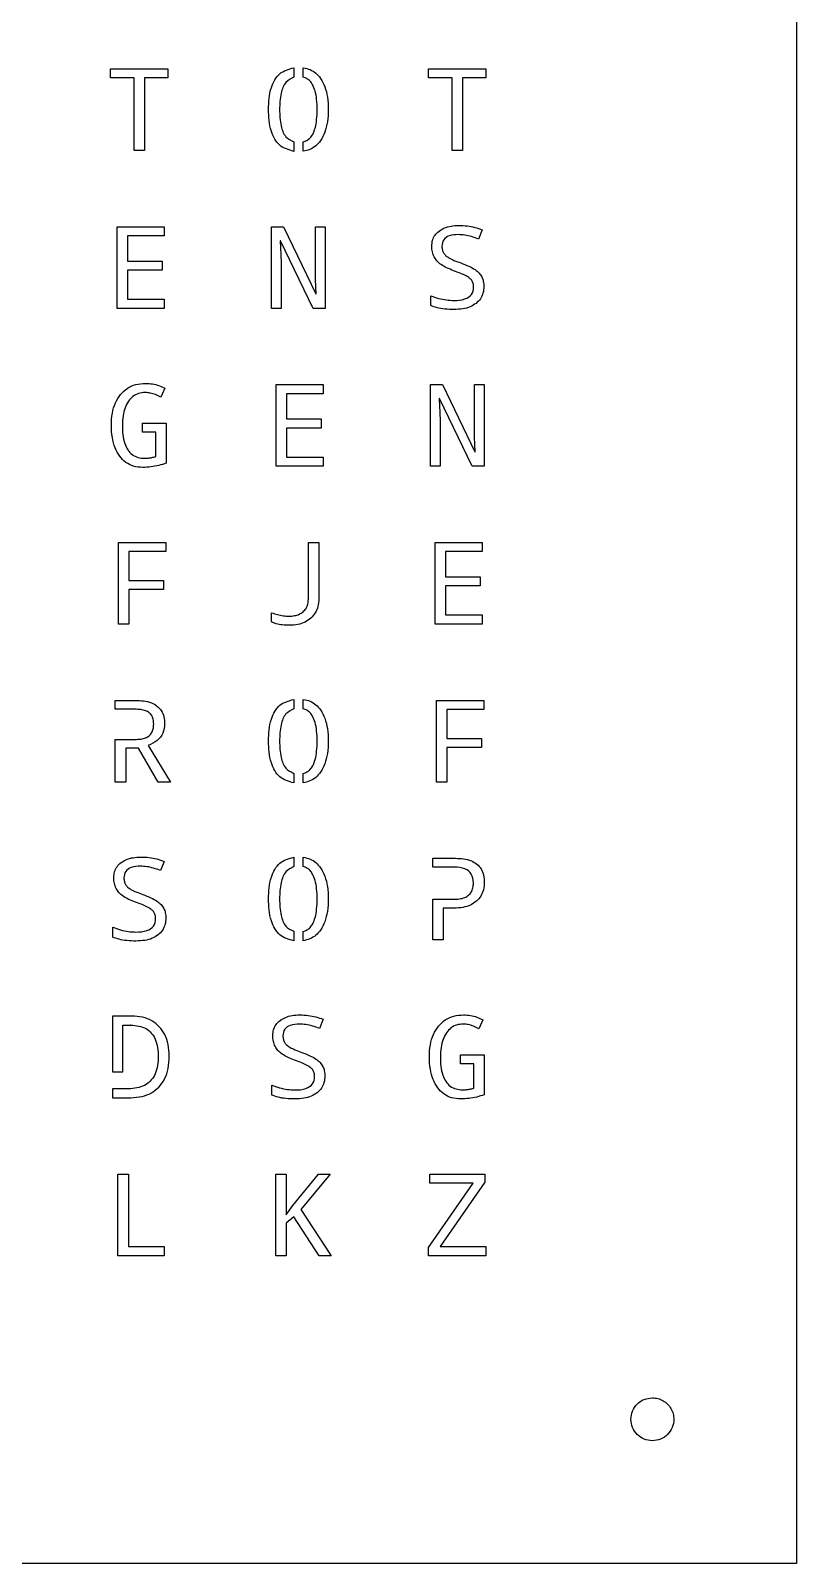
# Model space of a CAD drawing. Extents: x 0 to 500, y 0 to 500.
# Drawn here: x 375 to 500, y 0 to 250 of the extents above; entities that cross this region are included whole.
import ezdxf

# ---------------------------------------------------------------- set-up
doc = ezdxf.new("R2010")
doc.units = 0
doc.layers.add('Layer_1', color=7, linetype='CONTINUOUS')
doc.layers.add('letters', color=7, linetype='CONTINUOUS')

msp = doc.modelspace()

# ---------------------------------------------------------------- linework, layer by layer
at = {"layer": 'Layer_1', "color": 7}
msp.add_lwpolyline([(-0.000001, 500.00001), (500.000091, 500.00001), (500.000091, 0.000084), (-0.000001, 0.000084)], close=True, dxfattribs=at)
at = {"layer": 'Layer_1', "color": 1}
msp.add_lwpolyline([(476.498561, 27.000075)], close=True, dxfattribs=at)
msp.add_open_spline([(476.498561, 27.000075), (476.037667, 26.946892), (475.124087, 26.841473), (473.959865, 26.032789), (473.179777, 24.876534), (472.907888, 23.499194), (473.181053, 22.126493), (473.958473, 20.959954), (475.124854, 20.182573), (476.498143, 19.909408), (477.873256, 20.181259), (479.037806, 20.961499), (479.815889, 22.125158), (480.059615, 23.348003), (479.917934, 24.41623), (479.564437, 25.269927), (479.002019, 26.004303), (478.268566, 26.563038), (477.414863, 26.930271), (476.80484, 26.976743), (476.498561, 27.000075)], degree=3, knots=[0, 0, 0, 0, 1.373811, 2.723158, 4.096969, 5.47078, 6.820127, 8.193939, 9.56775, 10.917097, 12.290908, 13.664719, 15.014066, 16.387877, 17.304089, 18.212719, 19.128931, 20.045144, 20.953774, 21.869986, 21.869986, 21.869986, 21.869986], dxfattribs=at)
at = {"layer": 'letters', "color": 1}
for points in [[(393.592262, 230.457661), (391.879481, 230.457661), (391.879481, 242.285443), (388.050934, 242.285443), (388.050934, 243.779865), (397.411628, 243.779865), (397.411628, 242.285443), (393.592262, 242.285443)], [(445.50285, 230.457661), (443.79007, 230.457661), (443.79007, 242.285443), (439.961523, 242.285443), (439.961523, 243.779865), (449.322243, 243.779865), (449.322243, 242.285443), (445.50285, 242.285443)], [(417.972134, 231.860931)], [(396.816289, 204.704071), (389.10424, 204.704071), (389.10424, 218.026266), (396.816289, 218.026266), (396.816289, 216.531846), (390.80784, 216.531846), (390.80784, 212.413077), (396.459075, 212.413077), (396.459075, 210.936887), (390.80784, 210.936887), (390.80784, 206.198491), (396.816289, 206.198491)], [(440.318763, 205.150556)], [(422.77157, 178.950482), (415.059521, 178.950482), (415.059521, 192.27265), (422.77157, 192.27265), (422.77157, 190.77823), (416.763121, 190.77823), (416.763121, 186.659488), (422.414382, 186.659488), (422.414382, 185.183272), (416.763121, 185.183272), (416.763121, 180.444875), (422.77157, 180.444875)], [(391.055146, 153.196867), (389.351546, 153.196867), (389.351546, 166.519061), (397.054414, 166.519061), (397.054414, 165.024641), (391.055146, 165.024641), (391.055146, 160.322704), (396.706355, 160.322704), (396.706355, 158.828285), (391.055146, 158.828285)], [(448.726878, 153.196867), (441.014829, 153.196867), (441.014829, 166.519061), (448.726878, 166.519061), (448.726878, 165.024641), (442.718455, 165.024641), (442.718455, 160.905872), (448.36969, 160.905872), (448.36969, 159.429683), (442.718455, 159.429683), (442.718455, 154.691286), (448.726878, 154.691286)], [(414.326811, 153.552255)], [(442.965761, 127.443251), (441.262135, 127.443251), (441.262135, 140.765472), (448.965029, 140.765472), (448.965029, 139.271052), (442.965761, 139.271052), (442.965761, 134.569115), (448.616996, 134.569115), (448.616996, 133.074696), (442.965761, 133.074696)], [(417.972134, 128.846575)], [(417.972134, 103.092959)], [(388.408148, 102.136173)], [(391.36656, 77.403161)], [(391.36656, 75.936073)], [(414.363429, 76.382584)], [(389.25082, 50.182484), (389.25082, 63.504678), (390.963547, 63.504678), (390.963547, 51.695106), (396.779671, 51.695106), (396.779671, 50.182484)], [(424.044692, 50.182484), (422.112096, 50.182484), (417.99047, 56.542882), (416.708193, 55.504075), (416.708193, 50.182484), (415.004568, 50.182484), (415.004568, 63.504678), (416.708193, 63.504678), (416.708193, 56.843607), (417.816427, 58.37446), (421.96557, 63.504678), (423.87983, 63.504678), (419.107885, 57.700143)], [(449.322243, 50.182484), (439.961523, 50.182484), (439.961523, 51.50376), (447.224785, 61.992055), (440.153875, 61.992055), (440.153875, 63.504678), (449.139045, 63.504678), (449.139045, 62.183401), (441.87581, 51.695106), (449.322243, 51.695106)]]:
    msp.add_lwpolyline(points, close=True, dxfattribs=at)
for points in [[(417.972134, 243.943889), (417.972134, 242.413017)], [(419.510898, 242.413017), (419.510898, 243.943889)], [(419.474253, 230.320977), (419.474253, 231.842728)], [(415.883857, 211.930133), (415.883857, 204.704071), (414.308502, 204.704071), (414.308502, 218.026266), (416.259407, 218.026266), (421.553402, 207.055027), (421.608356, 207.055027)], [(421.480112, 210.736413), (421.480112, 218.026266), (423.073804, 218.026266), (423.073804, 204.704071)], [(448.708568, 217.506862), (448.122384, 216.012442)], [(423.073804, 204.704071), (421.104616, 204.704071), (415.792259, 215.729947), (415.718995, 215.729947)], [(440.318763, 205.150556), (440.318763, 206.772558)], [(396.926197, 191.68038), (396.266723, 190.204164)], [(441.839165, 186.176518), (441.839165, 178.950482), (440.263809, 178.950482), (440.263809, 192.27265), (442.214714, 192.27265), (447.508709, 181.301438), (447.56369, 181.301438)], [(447.435446, 184.982824), (447.435446, 192.27265), (449.029137, 192.27265), (449.029137, 178.950482)], [(449.029137, 178.950482), (447.059923, 178.950482), (441.747566, 189.976358), (441.674303, 189.976358)], [(393.271693, 185.985171), (397.136858, 185.985171), (397.136858, 179.451656)], [(395.442414, 180.517768), (395.442414, 184.490751), (393.271693, 184.490751), (393.271693, 185.985171)], [(420.335207, 157.288278), (420.335207, 166.519061), (422.038833, 166.519061), (422.038833, 157.306534)], [(414.326811, 153.552255), (414.326811, 155.064878)], [(391.989389, 139.316613), (390.533096, 139.316613), (388.820316, 139.316613), (388.820316, 140.765472), (392.090169, 140.765472)], [(417.972134, 140.929487), (417.972134, 139.398634)], [(419.510898, 139.398634), (419.510898, 140.929487)], [(388.820316, 134.386844), (390.533096, 134.386844), (392.035189, 134.386844)], [(394.20591, 133.411828), (397.842105, 127.443251), (395.836246, 127.443251), (392.630528, 132.947114), (390.533096, 132.947114), (390.533096, 127.443251), (388.820316, 127.443251), (388.820316, 134.386844)], [(419.474253, 127.306594), (419.474253, 128.828345)], [(417.972134, 115.175898), (417.972134, 113.645045)], [(419.510898, 113.645045), (419.510898, 115.175898)], [(444.183929, 113.562865), (442.342931, 113.562865), (440.639332, 113.562865), (440.639332, 115.011724), (444.339636, 115.011724)], [(396.797953, 114.492479), (396.211795, 112.998059)], [(440.639332, 108.323427), (442.342931, 108.314167), (443.900004, 108.314167)], [(444.09233, 106.87441), (442.342931, 106.87441), (442.342931, 101.689503), (440.639332, 101.689503), (440.639332, 108.323427)], [(388.408148, 102.136173), (388.408148, 103.758148)], [(419.474253, 101.553005), (419.474253, 103.074756)], [(391.485649, 89.258399), (391.36656, 89.258399), (391.36656, 89.258399), (390.065974, 89.267395), (390.065974, 89.267395), (388.353194, 89.258399), (388.34404, 80.155092)], [(388.34404, 80.155092), (390.02933, 80.155092), (390.065974, 87.809435), (390.065974, 87.809435), (391.36656, 87.809435)], [(391.36656, 87.809435), (391.302452, 87.809435)], [(422.753234, 88.738863), (422.167076, 87.244444)], [(448.836812, 88.665971), (448.177338, 87.189781)], [(445.182281, 82.970788), (449.047447, 82.970788), (449.047447, 76.437273)], [(447.353002, 77.503385), (447.353002, 81.476342), (445.182281, 81.476342), (445.182281, 82.970788)], [(414.363429, 76.382584), (414.363429, 78.004559)], [(391.36656, 77.403161), (390.065974, 77.394165), (390.065974, 77.394165), (390.065974, 77.394165), (388.353194, 77.394165), (388.353194, 75.936179), (390.065974, 75.936179), (390.065974, 75.936179), (391.36656, 75.936179)]]:
    msp.add_lwpolyline(points, dxfattribs=at)
for points, knots in [([(417.972134, 230.311875), (417.138019, 230.547253), (415.413697, 231.033837), (413.990391, 233.871814), (413.755865, 237.146158), (413.98977, 240.417368), (415.418768, 243.234225), (417.138435, 243.712176), (417.972134, 243.943889)], [0, 0, 0, 0, 2.496576, 5.16104, 8.769469, 12.351785, 15.000669, 17.493282, 17.493282, 17.493282, 17.493282]), ([(419.510898, 243.943889), (419.884845, 243.865115), (420.620239, 243.710201), (421.59514, 243.092361), (422.443741, 242.144812), (423.105014, 240.8065), (423.505232, 239.074467), (423.616621, 237.136979), (423.504766, 235.19916), (423.101212, 233.466661), (422.435585, 232.129245), (421.580301, 231.182196), (420.596192, 230.563709), (419.853241, 230.402971), (419.474253, 230.320977)], [0, 0, 0, 0, 1.138789, 2.239508, 3.392644, 4.918879, 6.661668, 8.692432, 10.72326, 12.466783, 13.995356, 15.148308, 16.258417, 17.414351, 17.414351, 17.414351, 17.414351]), ([(417.972134, 242.413017), (417.497447, 242.170668), (416.432398, 241.626911), (415.755489, 239.535239), (415.584549, 237.134515), (415.74592, 234.734169), (416.422882, 232.635172), (417.494241, 232.099759), (417.972134, 231.860931)], [0, 0, 0, 0, 1.545451, 3.46751, 6.144254, 8.828278, 10.750343, 12.298106, 12.298106, 12.298106, 12.298106]), ([(421.022171, 241.191968), (420.894794, 241.38937), (420.650005, 241.768731), (420.124723, 242.202476), (419.715101, 242.342976), (419.510898, 242.413017)], [0, 0, 0, 0, 0.702603, 1.35024, 1.994045, 1.994045, 1.994045, 1.994045]), ([(421.040507, 233.08201), (421.190542, 233.42352), (421.525443, 234.185821), (421.726463, 235.569275), (421.79911, 237.141133), (421.725518, 238.712935), (421.520918, 240.098997), (421.176035, 240.854786), (421.022171, 241.191968)], [0, 0, 0, 0, 1.114759, 2.488305, 4.155823, 5.835577, 7.210225, 8.317486, 8.317486, 8.317486, 8.317486]), ([(419.474253, 231.842728), (419.68729, 231.914414), (420.111823, 232.057267), (420.657648, 232.495908), (420.909974, 232.882182), (421.040507, 233.08201)], [0, 0, 0, 0, 0.670592, 1.336339, 2.049868, 2.049868, 2.049868, 2.049868]), ([(417.972134, 231.860931), (417.972134, 231.803559), (417.972134, 231.574069), (417.972134, 231.057717), (417.972134, 230.598737), (417.972134, 230.311875)], [0, 0, 0, 0, 0.172117, 0.688469, 1.549056, 1.549056, 1.549056, 1.549056]), ([(441.665148, 217.315489), (441.952607, 217.498425), (442.556473, 217.882722), (443.67596, 218.160891), (444.92573, 218.246252), (446.23442, 218.165651), (447.52041, 217.941968), (448.317044, 217.650239), (448.708568, 217.506862)], [0, 0, 0, 0, 1.016522, 2.135417, 3.410442, 4.768316, 6.060305, 7.30897, 7.30897, 7.30897, 7.30897]), ([(415.718995, 215.729947), (415.750871, 215.215363), (415.808873, 214.278996), (415.869203, 213.012265), (415.879391, 212.259907), (415.883857, 211.930133)], [0, 0, 0, 0, 1.546737, 2.814533, 3.803889, 3.803889, 3.803889, 3.803889]), ([(441.317115, 212.431307), (441.15097, 212.650599), (440.81311, 213.096537), (440.547743, 213.935436), (440.459312, 214.856642), (440.567379, 215.803513), (440.967539, 216.689618), (441.430767, 217.105211), (441.665148, 217.315489)], [0, 0, 0, 0, 0.820155, 1.667809, 2.595719, 3.584416, 4.498358, 5.434398, 5.434398, 5.434398, 5.434398]), ([(448.122384, 216.012442), (447.741407, 216.153489), (447.008695, 216.424757), (445.899044, 216.66616), (444.674968, 216.755565), (443.444488, 216.66418), (442.31385, 215.966725), (442.099474, 214.984694), (442.18099, 214.251785), (442.377062, 213.723823), (442.617153, 213.457171), (442.736764, 213.324329)], [0, 0, 0, 0, 1.217824, 2.342176, 3.391336, 4.897176, 5.994081, 7.093334, 7.676249, 8.212458, 8.744792, 8.744792, 8.744792, 8.744792]), ([(442.736764, 213.324329), (442.914524, 213.189698), (443.33757, 212.869296), (444.187839, 212.488745), (444.84738, 212.247983), (445.218926, 212.112352)], [0, 0, 0, 0, 0.667278, 1.588027, 2.775902, 2.775902, 2.775902, 2.775902]), ([(421.608356, 207.055027), (421.584029, 207.600382), (421.541463, 208.554616), (421.49357, 209.781713), (421.483957, 210.463694), (421.480112, 210.736413)], [0, 0, 0, 0, 1.637719, 2.865592, 3.683805, 3.683805, 3.683805, 3.683805]), ([(444.055712, 210.845739), (443.668442, 210.993442), (442.952785, 211.26639), (442.010261, 211.781553), (441.535016, 212.227047), (441.317115, 212.431307)], [0, 0, 0, 0, 1.243966, 2.298793, 3.191948, 3.191948, 3.191948, 3.191948]), ([(446.666091, 209.633815), (446.477157, 209.759179), (446.021358, 210.061618), (445.134315, 210.44436), (444.445271, 210.700773), (444.055712, 210.845739)], [0, 0, 0, 0, 0.679178, 1.638509, 2.88637, 2.88637, 2.88637, 2.88637]), ([(445.218926, 212.112352), (445.666802, 211.940965), (446.470316, 211.633487), (447.50946, 211.10781), (448.007371, 210.651592), (448.223111, 210.453917)], [0, 0, 0, 0, 1.440515, 2.584365, 3.458925, 3.458925, 3.458925, 3.458925]), ([(448.223111, 210.453917), (448.376197, 210.254344), (448.686838, 209.849373), (448.933351, 209.086372), (449.016774, 208.184052), (448.900938, 207.198866), (448.469195, 206.217404), (447.964946, 205.75079), (447.710216, 205.515072)], [0, 0, 0, 0, 0.74988, 1.52165, 2.364224, 3.456768, 4.467479, 5.499294, 5.499294, 5.499294, 5.499294]), ([(440.318763, 206.772558), (440.742038, 206.616295), (441.569316, 206.310885), (442.84669, 206.048998), (444.29106, 205.95344), (445.749843, 206.055845), (447.098982, 206.842892), (447.364388, 207.955567), (447.275284, 208.745056), (447.057996, 209.267759), (446.79661, 209.511904), (446.666091, 209.633815)], [0, 0, 0, 0, 1.352243, 2.642913, 3.893626, 5.691096, 6.984653, 8.250771, 8.838419, 9.370556, 9.901284, 9.901284, 9.901284, 9.901284]), ([(447.710216, 205.515072), (447.397894, 205.313317), (446.734965, 204.885075), (445.485945, 204.582767), (444.090902, 204.493717), (442.683295, 204.564266), (441.397985, 204.742071), (440.658119, 205.02211), (440.318763, 205.150556)], [0, 0, 0, 0, 1.108784, 2.353486, 3.795716, 5.297409, 6.578626, 7.66421, 7.66421, 7.66421, 7.66421]), ([(389.534718, 180.581559), (389.261222, 181.027882), (388.682729, 181.971936), (388.27469, 183.717015), (388.140289, 185.624691), (388.281997, 187.533284), (388.741636, 189.275548), (389.37137, 190.200052), (389.672116, 190.641573)], [0, 0, 0, 0, 1.561687, 3.303248, 5.30343, 7.288683, 9.030956, 10.623667, 10.623667, 10.623667, 10.623667]), ([(389.672116, 190.641573), (390.022552, 191.006738), (390.7202, 191.733707), (392.174773, 192.347256), (393.595767, 192.505814), (394.878102, 192.407853), (395.956525, 192.155778), (396.604645, 191.838026), (396.926197, 191.68038)], [0, 0, 0, 0, 1.504884, 2.995921, 4.618595, 5.755632, 6.843809, 7.915268, 7.915268, 7.915268, 7.915268]), ([(396.266723, 190.204164), (395.978051, 190.355954), (395.42571, 190.646388), (394.556414, 190.906995), (393.615376, 191.007843), (392.623257, 190.876625), (391.639317, 190.38376), (391.192588, 189.831335), (390.963547, 189.548103)], [0, 0, 0, 0, 0.976707, 1.868823, 2.703594, 3.800903, 4.829425, 5.911582, 5.911582, 5.911582, 5.911582]), ([(390.963547, 189.548103), (390.764406, 189.200428), (390.340153, 188.459734), (390.043554, 187.102868), (389.934217, 185.134072), (390.095249, 182.877777), (391.382982, 180.620531), (393.101923, 180.20995), (394.199873, 180.275685), (394.820715, 180.361315), (395.232288, 180.464889), (395.442414, 180.517768)], [0, 0, 0, 0, 1.196221, 2.548448, 4.111458, 7.115038, 9.268372, 11.359749, 11.960891, 12.583866, 13.233675, 13.233675, 13.233675, 13.233675]), ([(441.674303, 189.976358), (441.706178, 189.461773), (441.76418, 188.525402), (441.82451, 187.258662), (441.834699, 186.506296), (441.839165, 186.176518)], [0, 0, 0, 0, 1.54674, 2.814545, 3.803915, 3.803915, 3.803915, 3.803915]), ([(447.56369, 181.301438), (447.539363, 181.846793), (447.496797, 182.801027), (447.448904, 184.028124), (447.43929, 184.710105), (447.435446, 184.982824)], [0, 0, 0, 0, 1.637719, 2.865592, 3.683805, 3.683805, 3.683805, 3.683805]), ([(397.136858, 179.451656), (396.732763, 179.313861), (395.917154, 179.035743), (394.621009, 178.821451), (393.240463, 178.726888), (391.823681, 178.881974), (390.480161, 179.506496), (389.853076, 180.219553), (389.534718, 180.581559)], [0, 0, 0, 0, 1.278889, 2.581255, 3.926745, 5.424157, 6.814217, 8.24765, 8.24765, 8.24765, 8.24765]), ([(422.038833, 157.306534), (422.014692, 156.894424), (421.968397, 156.104131), (421.514154, 155.009262), (420.777928, 154.125569), (419.798189, 153.469981), (418.605733, 153.083523), (417.339711, 152.987528), (416.151099, 153.050205), (415.138736, 153.197285), (414.578672, 153.442143), (414.326811, 153.552255)], [0, 0, 0, 0, 1.231467, 2.361555, 3.486688, 4.636749, 5.85067, 7.205218, 8.419773, 9.425065, 10.246579, 10.246579, 10.246579, 10.246579]), ([(414.326811, 155.064878), (414.649159, 154.952301), (415.274565, 154.733885), (416.226059, 154.546094), (417.157903, 154.476578), (418.038958, 154.54565), (418.849073, 154.771135), (419.277417, 155.074084), (419.483434, 155.219791)], [0, 0, 0, 0, 1.023247, 1.985257, 2.900284, 3.817648, 4.629399, 5.3816, 5.3816, 5.3816, 5.3816]), ([(419.483434, 155.219791), (419.654298, 155.394947), (420.000063, 155.749396), (420.288491, 156.485106), (420.319086, 157.011108), (420.335207, 157.288278)], [0, 0, 0, 0, 0.728454, 1.474119, 2.304697, 2.304697, 2.304697, 2.304697]), ([(392.090169, 140.765472), (392.996402, 140.726996), (394.588334, 140.659407), (396.585411, 139.187389), (396.960324, 137.16785), (396.692902, 135.416584), (395.704237, 134.076188), (394.726231, 133.642539), (394.20591, 133.411828)], [0, 0, 0, 0, 2.679135, 4.706297, 6.872817, 8.459527, 9.941498, 11.626281, 11.626281, 11.626281, 11.626281]), ([(417.972134, 127.297492), (417.13802, 127.532874), (415.413701, 128.019465), (413.990392, 130.857427), (413.755865, 134.131767), (413.989769, 137.402971), (415.418766, 140.219834), (417.138435, 140.697778), (417.972134, 140.929487)], [0, 0, 0, 0, 2.496579, 5.161039, 8.769446, 12.351771, 15.000655, 17.493264, 17.493264, 17.493264, 17.493264]), ([(419.510898, 140.929487), (419.884845, 140.850714), (420.620238, 140.6958), (421.595139, 140.077967), (422.443745, 139.130426), (423.105013, 137.792112), (423.505232, 136.060082), (423.616621, 134.122592), (423.504766, 132.184771), (423.101215, 130.452269), (422.435582, 129.11486), (421.580301, 128.167813), (420.596192, 127.549326), (419.853241, 127.388588), (419.474253, 127.306594)], [0, 0, 0, 0, 1.138788, 2.239505, 3.392634, 4.918871, 6.661658, 8.692417, 10.723258, 12.466782, 13.995345, 15.148296, 16.258406, 17.41434, 17.41434, 17.41434, 17.41434]), ([(392.035189, 134.386844), (392.353986, 134.397066), (392.938219, 134.4158), (393.729873, 134.610013), (394.357434, 134.94702), (394.799206, 135.463529), (395.043748, 136.138024), (395.107261, 136.895394), (395.044927, 137.64589), (394.803404, 138.300286), (394.362447, 138.796558), (393.727886, 139.110342), (392.920072, 139.289982), (392.319562, 139.307166), (391.989389, 139.316613)], [0, 0, 0, 0, 0.9549, 1.749963, 2.424689, 3.057302, 3.74142, 4.541475, 5.322309, 5.985533, 6.59728, 7.263998, 8.073887, 9.063038, 9.063038, 9.063038, 9.063038]), ([(417.972134, 139.398634), (417.497447, 139.156283), (416.4324, 138.612523), (415.755489, 136.520855), (415.584549, 134.120133), (415.74592, 131.719792), (416.422881, 129.620798), (417.494241, 129.085397), (417.972134, 128.846575)], [0, 0, 0, 0, 1.545454, 3.467512, 6.144249, 8.828272, 10.75033, 12.298084, 12.298084, 12.298084, 12.298084]), ([(421.022171, 138.177582), (420.894794, 138.374984), (420.650005, 138.754345), (420.124723, 139.188091), (419.715101, 139.328592), (419.510898, 139.398634)], [0, 0, 0, 0, 0.702603, 1.350241, 1.994046, 1.994046, 1.994046, 1.994046]), ([(421.040507, 130.067627), (421.190542, 130.409137), (421.525443, 131.171439), (421.726463, 132.554893), (421.79911, 134.126752), (421.725518, 135.698554), (421.520919, 137.084614), (421.176035, 137.840401), (421.022171, 138.177582)], [0, 0, 0, 0, 1.11476, 2.488306, 4.155826, 5.835579, 7.210225, 8.317483, 8.317483, 8.317483, 8.317483]), ([(419.474253, 128.828345), (419.68729, 128.90003), (420.111823, 129.042884), (420.657648, 129.481524), (420.909974, 129.867799), (421.040507, 130.067627)], [0, 0, 0, 0, 0.670592, 1.336339, 2.049868, 2.049868, 2.049868, 2.049868]), ([(417.972134, 128.846575), (417.972134, 128.789201), (417.972134, 128.559707), (417.972134, 128.043347), (417.972134, 127.584359), (417.972134, 127.297492)], [0, 0, 0, 0, 0.17212, 0.688481, 1.549082, 1.549082, 1.549082, 1.549082]), ([(389.754533, 114.301106), (390.041993, 114.484037), (390.645865, 114.868324), (391.76536, 115.146483), (393.015131, 115.231841), (394.323818, 115.151243), (395.609798, 114.927568), (396.40643, 114.635851), (396.797953, 114.492479)], [0, 0, 0, 0, 1.016517, 2.135418, 3.410458, 4.768317, 6.060295, 7.308953, 7.308953, 7.308953, 7.308953]), ([(417.972134, 101.543876), (417.138019, 101.779259), (415.413699, 102.265853), (413.990392, 105.103826), (413.755865, 108.378173), (413.989769, 111.649382), (415.418766, 114.466245), (417.138435, 114.944189), (417.972134, 115.175898)], [0, 0, 0, 0, 2.496581, 5.161048, 8.769469, 12.351794, 15.000679, 17.493287, 17.493287, 17.493287, 17.493287]), ([(419.510898, 115.175898), (419.884845, 115.097124), (420.62024, 114.942209), (421.595142, 114.324365), (422.443735, 113.376813), (423.105016, 112.038512), (423.505232, 110.306488), (423.616621, 108.369002), (423.504766, 106.431182), (423.101215, 104.69868), (422.435582, 103.36127), (421.580301, 102.414224), (420.596192, 101.795737), (419.853241, 101.634999), (419.474253, 101.553005)], [0, 0, 0, 0, 1.138789, 2.239511, 3.39265, 4.918874, 6.661652, 8.692409, 10.72325, 12.466773, 13.995337, 15.148288, 16.258398, 17.414332, 17.414332, 17.414332, 17.414332]), ([(444.339636, 115.011724), (445.238531, 114.97047), (446.828373, 114.897507), (448.799063, 113.361086), (449.121627, 111.429358), (448.967085, 109.910763), (448.547081, 108.802653), (448.03031, 108.262704), (447.774325, 107.995238)], [0, 0, 0, 0, 2.651106, 4.688915, 6.917866, 8.159164, 9.281311, 10.382798, 10.382798, 10.382798, 10.382798]), ([(389.4065, 109.416924), (389.240361, 109.636217), (388.902509, 110.082156), (388.637153, 110.921054), (388.548724, 111.842259), (388.656789, 112.789128), (389.056938, 113.675232), (389.520157, 114.090827), (389.754533, 114.301106)], [0, 0, 0, 0, 0.820147, 1.667798, 2.595708, 3.584405, 4.498342, 5.434373, 5.434373, 5.434373, 5.434373]), ([(396.211795, 112.998059), (395.830814, 113.139106), (395.098093, 113.410373), (393.988434, 113.651776), (392.764354, 113.741183), (391.533869, 113.649796), (390.403234, 112.952327), (390.188857, 111.970297), (390.270378, 111.237389), (390.466465, 110.709431), (390.70656, 110.442769), (390.826175, 110.309919)], [0, 0, 0, 0, 1.217838, 2.342199, 3.391361, 4.897202, 5.994112, 7.093379, 7.676271, 8.212484, 8.744845, 8.744845, 8.744845, 8.744845]), ([(417.972134, 113.645045), (417.497447, 113.402694), (416.4324, 112.858934), (415.755489, 110.767266), (415.584549, 108.366539), (415.74592, 105.966191), (416.422879, 103.867187), (417.49424, 103.331783), (417.972134, 103.092959)], [0, 0, 0, 0, 1.545454, 3.467512, 6.144249, 8.828287, 10.750352, 12.298109, 12.298109, 12.298109, 12.298109]), ([(421.022171, 112.423966), (420.894795, 112.621373), (420.650006, 113.000742), (420.124726, 113.434499), (419.715101, 113.575002), (419.510898, 113.645045)], [0, 0, 0, 0, 0.702615, 1.350258, 1.994065, 1.994065, 1.994065, 1.994065]), ([(446.492048, 108.970281), (446.651484, 109.134349), (446.982788, 109.475277), (447.232244, 110.210266), (447.326307, 111.212394), (447.115953, 112.490401), (445.817257, 113.488946), (444.774404, 113.536142), (444.183929, 113.562865)], [0, 0, 0, 0, 0.679164, 1.411285, 2.263241, 3.716929, 5.052239, 6.795177, 6.795177, 6.795177, 6.795177]), ([(390.826175, 110.309919), (391.003935, 110.17529), (391.426976, 109.854893), (392.277237, 109.47436), (392.93677, 109.233616), (393.308311, 109.097995)], [0, 0, 0, 0, 0.667272, 1.588006, 2.775857, 2.775857, 2.775857, 2.775857]), ([(421.040507, 104.314038), (421.190542, 104.655544), (421.525445, 105.417841), (421.726463, 106.801296), (421.79911, 108.373158), (421.725518, 109.94496), (421.52092, 111.331012), (421.176035, 112.08679), (421.022171, 112.423966)], [0, 0, 0, 0, 1.114749, 2.488295, 4.155827, 5.835577, 7.210214, 8.317459, 8.317459, 8.317459, 8.317459]), ([(392.145097, 107.831382), (391.757831, 107.979085), (391.04218, 108.252034), (390.09966, 108.767188), (389.624406, 109.212669), (389.4065, 109.416924)], [0, 0, 0, 0, 1.243954, 2.298777, 3.191931, 3.191931, 3.191931, 3.191931]), ([(394.755476, 106.619431), (394.566546, 106.744797), (394.110752, 107.047242), (393.223708, 107.42999), (392.53466, 107.686411), (392.145097, 107.831382)], [0, 0, 0, 0, 0.679169, 1.638504, 2.886381, 2.886381, 2.886381, 2.886381]), ([(393.308311, 109.097995), (393.756188, 108.926603), (394.559706, 108.619115), (395.598856, 108.093428), (396.096777, 107.63721), (396.312522, 107.439534)], [0, 0, 0, 0, 1.440523, 2.584385, 3.458958, 3.458958, 3.458958, 3.458958]), ([(443.900004, 108.314167), (444.264697, 108.326716), (444.925839, 108.349465), (445.829923, 108.539082), (446.286335, 108.836313), (446.492048, 108.970281)], [0, 0, 0, 0, 1.096434, 1.987699, 2.719032, 2.719032, 2.719032, 2.719032]), ([(447.774325, 107.995238), (447.460946, 107.768235), (446.798992, 107.288733), (445.511571, 106.935473), (444.588291, 106.895749), (444.09233, 106.87441)], [0, 0, 0, 0, 1.153389, 2.436326, 3.925344, 3.925344, 3.925344, 3.925344]), ([(388.408148, 103.758148), (388.831429, 103.601896), (389.658717, 103.296506), (390.936099, 103.034638), (392.380466, 102.939085), (393.83924, 103.041487), (395.188367, 103.828523), (395.453773, 104.941184), (395.364668, 105.730665), (395.147378, 106.253365), (394.885995, 106.497517), (394.755476, 106.619431)], [0, 0, 0, 0, 1.352248, 2.642923, 3.893638, 5.691093, 6.984638, 8.250741, 8.838377, 9.370514, 9.901251, 9.901251, 9.901251, 9.901251]), ([(396.312522, 107.439534), (396.465609, 107.23996), (396.776251, 106.834985), (397.022762, 106.071975), (397.106186, 105.169648), (396.99035, 104.184461), (396.558607, 103.203006), (396.054357, 102.736402), (395.799627, 102.500689)], [0, 0, 0, 0, 0.749883, 1.52166, 2.364249, 3.456791, 4.467493, 5.499298, 5.499298, 5.499298, 5.499298]), ([(395.799627, 102.500689), (395.487301, 102.298934), (394.824367, 101.870695), (393.575349, 101.568384), (392.180309, 101.479334), (390.772701, 101.549883), (389.487383, 101.727689), (388.747509, 102.007727), (388.408148, 102.136173)], [0, 0, 0, 0, 1.108794, 2.353496, 3.795714, 5.29741, 6.578636, 7.664234, 7.664234, 7.664234, 7.664234]), ([(417.972134, 103.092959), (417.972134, 103.035586), (417.972134, 102.806092), (417.972134, 102.289731), (417.972134, 101.830744), (417.972134, 101.543876)], [0, 0, 0, 0, 0.17212, 0.688481, 1.549083, 1.549083, 1.549083, 1.549083]), ([(419.474253, 103.074756), (419.68729, 103.146441), (420.111823, 103.289295), (420.657648, 103.727935), (420.909974, 104.11421), (421.040507, 104.314038)], [0, 0, 0, 0, 0.670592, 1.336339, 2.049868, 2.049868, 2.049868, 2.049868]), ([(391.302452, 87.809435), (391.310255, 87.809435), (391.325181, 87.809435), (391.346551, 87.809435), (391.360117, 87.809435), (391.36656, 87.809435)], [0, 0, 0, 0, 0.02341, 0.044779, 0.064109, 0.064109, 0.064109, 0.064109]), ([(391.36656, 87.809435), (392.242573, 87.725722), (393.899688, 87.567366), (395.662544, 85.390554), (395.908144, 82.674103), (395.649558, 79.950682), (393.9051, 77.75739), (392.243233, 77.525492), (391.36656, 77.403161)], [0, 0, 0, 0, 2.541741, 4.808098, 7.689847, 10.557643, 12.856316, 15.422796, 15.422796, 15.422796, 15.422796]), ([(396.001108, 87.536147), (395.613066, 87.88232), (394.82147, 88.588505), (393.225238, 89.163472), (392.086793, 89.225596), (391.485649, 89.258399)], [0, 0, 0, 0, 1.548999, 3.159917, 4.962249, 4.962249, 4.962249, 4.962249]), ([(395.946154, 77.685736), (396.285695, 78.11531), (396.994043, 79.011484), (397.517612, 80.781901), (397.677275, 82.686528), (397.520712, 84.566226), (397.007562, 86.25336), (396.328935, 87.118312), (396.001108, 87.536147)], [0, 0, 0, 0, 1.629724, 3.399915, 5.430393, 7.346384, 9.038744, 10.620274, 10.620274, 10.620274, 10.620274]), ([(415.361808, 83.663308), (415.195663, 83.882606), (414.857803, 84.328552), (414.592436, 85.167459), (414.504005, 86.088669), (414.61207, 87.035539), (415.012219, 87.921643), (415.475439, 88.337238), (415.709814, 88.547517)], [0, 0, 0, 0, 0.820168, 1.66783, 2.595743, 3.584439, 4.498377, 5.434408, 5.434408, 5.434408, 5.434408]), ([(415.709814, 88.547517), (415.997274, 88.730448), (416.601146, 89.114735), (417.720641, 89.392894), (418.970416, 89.478253), (420.279107, 89.397653), (421.56509, 89.17397), (422.361715, 88.88224), (422.753234, 88.738863)], [0, 0, 0, 0, 1.016517, 2.135418, 3.410458, 4.768329, 6.060309, 7.30896, 7.30896, 7.30896, 7.30896]), ([(422.167076, 87.244444), (421.786095, 87.38549), (421.053374, 87.656757), (419.943715, 87.898161), (418.719635, 87.987567), (417.489154, 87.896181), (416.358517, 87.198726), (416.144138, 86.216699), (416.225658, 85.483792), (416.421743, 84.955832), (416.661841, 84.689176), (416.781456, 84.55633)], [0, 0, 0, 0, 1.217838, 2.342199, 3.391361, 4.897201, 5.994106, 7.09336, 7.676263, 8.212476, 8.744828, 8.744828, 8.744828, 8.744828]), ([(441.445333, 77.567176), (441.171837, 78.013499), (440.593344, 78.957552), (440.185305, 80.702632), (440.050904, 82.610303), (440.192611, 84.518888), (440.652241, 86.26114), (441.281963, 87.185643), (441.582704, 87.627164)], [0, 0, 0, 0, 1.561687, 3.303248, 5.30343, 7.288668, 9.03093, 10.623632, 10.623632, 10.623632, 10.623632]), ([(441.582704, 87.627164), (441.933145, 87.992328), (442.630799, 88.719295), (444.085369, 89.332846), (445.506361, 89.491405), (446.788695, 89.393443), (447.867126, 89.141368), (448.515255, 88.823617), (448.836812, 88.665971)], [0, 0, 0, 0, 1.504893, 2.995929, 4.618592, 5.755632, 6.843818, 7.91529, 7.91529, 7.91529, 7.91529]), ([(448.177338, 87.189781), (447.888662, 87.341571), (447.336316, 87.632002), (446.467022, 87.892611), (445.525983, 87.99346), (444.533862, 87.862241), (443.549918, 87.369367), (443.103198, 86.816931), (442.874162, 86.533694)], [0, 0, 0, 0, 0.976718, 1.868834, 2.703593, 3.800914, 4.82944, 5.911599, 5.911599, 5.911599, 5.911599]), ([(442.874162, 86.533694), (442.675021, 86.186023), (442.250767, 85.445338), (441.954168, 84.08848), (441.844832, 82.119688), (442.005863, 79.863397), (443.293582, 77.606151), (445.01252, 77.195567), (446.110469, 77.261301), (446.731312, 77.34693), (447.142881, 77.450506), (447.353002, 77.503385)], [0, 0, 0, 0, 1.196208, 2.548426, 4.111434, 7.115013, 9.268342, 11.359705, 11.960859, 12.583834, 13.233631, 13.233631, 13.233631, 13.233631]), ([(418.100378, 82.077766), (417.713113, 82.225464), (416.997464, 82.498404), (416.054949, 83.013558), (415.579708, 83.459049), (415.361808, 83.663308)], [0, 0, 0, 0, 1.243947, 2.298762, 3.191913, 3.191913, 3.191913, 3.191913]), ([(416.781456, 84.55633), (416.959216, 84.4217), (417.382257, 84.101301), (418.232518, 83.720759), (418.892051, 83.480006), (419.263592, 83.34438)], [0, 0, 0, 0, 0.667274, 1.588011, 2.775868, 2.775868, 2.775868, 2.775868]), ([(419.263592, 83.34438), (419.711469, 83.172993), (420.514987, 82.865514), (421.554138, 82.339836), (422.052058, 81.88362), (422.267803, 81.685945)], [0, 0, 0, 0, 1.440518, 2.584376, 3.458947, 3.458947, 3.458947, 3.458947]), ([(414.363429, 78.004559), (414.786709, 77.848296), (415.613995, 77.542887), (416.891378, 77.281), (418.335752, 77.185441), (419.794536, 77.287846), (421.143674, 78.074893), (421.409082, 79.187569), (421.319974, 79.977064), (421.102675, 80.499775), (420.841281, 80.743927), (420.710757, 80.865842)], [0, 0, 0, 0, 1.352257, 2.642936, 3.893651, 5.691121, 6.984679, 8.250797, 8.838448, 9.370596, 9.901345, 9.901345, 9.901345, 9.901345]), ([(420.710757, 80.865842), (420.521827, 80.991202), (420.06603, 81.293636), (419.178988, 81.676377), (418.489941, 81.932796), (418.100378, 82.077766)], [0, 0, 0, 0, 0.679162, 1.638492, 2.886369, 2.886369, 2.886369, 2.886369]), ([(422.267803, 81.685945), (422.420889, 81.486367), (422.73153, 81.081386), (422.978043, 80.318378), (423.061467, 79.416053), (422.94563, 78.430863), (422.513886, 77.449394), (422.009638, 76.98277), (421.754909, 76.747047)], [0, 0, 0, 0, 0.749892, 1.52167, 2.364247, 3.456795, 4.467513, 5.499339, 5.499339, 5.499339, 5.499339]), ([(391.36656, 75.936179), (391.979642, 75.982511), (393.136685, 76.069953), (394.74869, 76.647842), (395.554613, 77.34637), (395.946154, 77.685736)], [0, 0, 0, 0, 1.841791, 3.475927, 5.019994, 5.019994, 5.019994, 5.019994]), ([(449.047447, 76.437273), (448.643352, 76.299478), (447.827747, 76.02136), (446.531611, 75.807068), (445.151069, 75.712505), (443.734289, 75.86759), (442.390765, 76.49211), (441.763687, 77.20517), (441.445333, 77.567176)], [0, 0, 0, 0, 1.278886, 2.581243, 3.926719, 5.424142, 6.814202, 8.247627, 8.247627, 8.247627, 8.247627]), ([(421.754909, 76.747047), (421.442582, 76.545303), (420.779642, 76.117083), (419.530628, 75.814792), (418.13559, 75.725745), (416.727982, 75.796294), (415.442664, 75.9741), (414.70279, 76.254138), (414.363429, 76.382584)], [0, 0, 0, 0, 1.108779, 2.353476, 3.795695, 5.297391, 6.578616, 7.664215, 7.664215, 7.664215, 7.664215])]:
    msp.add_open_spline(points, degree=3, knots=knots, dxfattribs=at)

doc.saveas('drawing.dxf')
